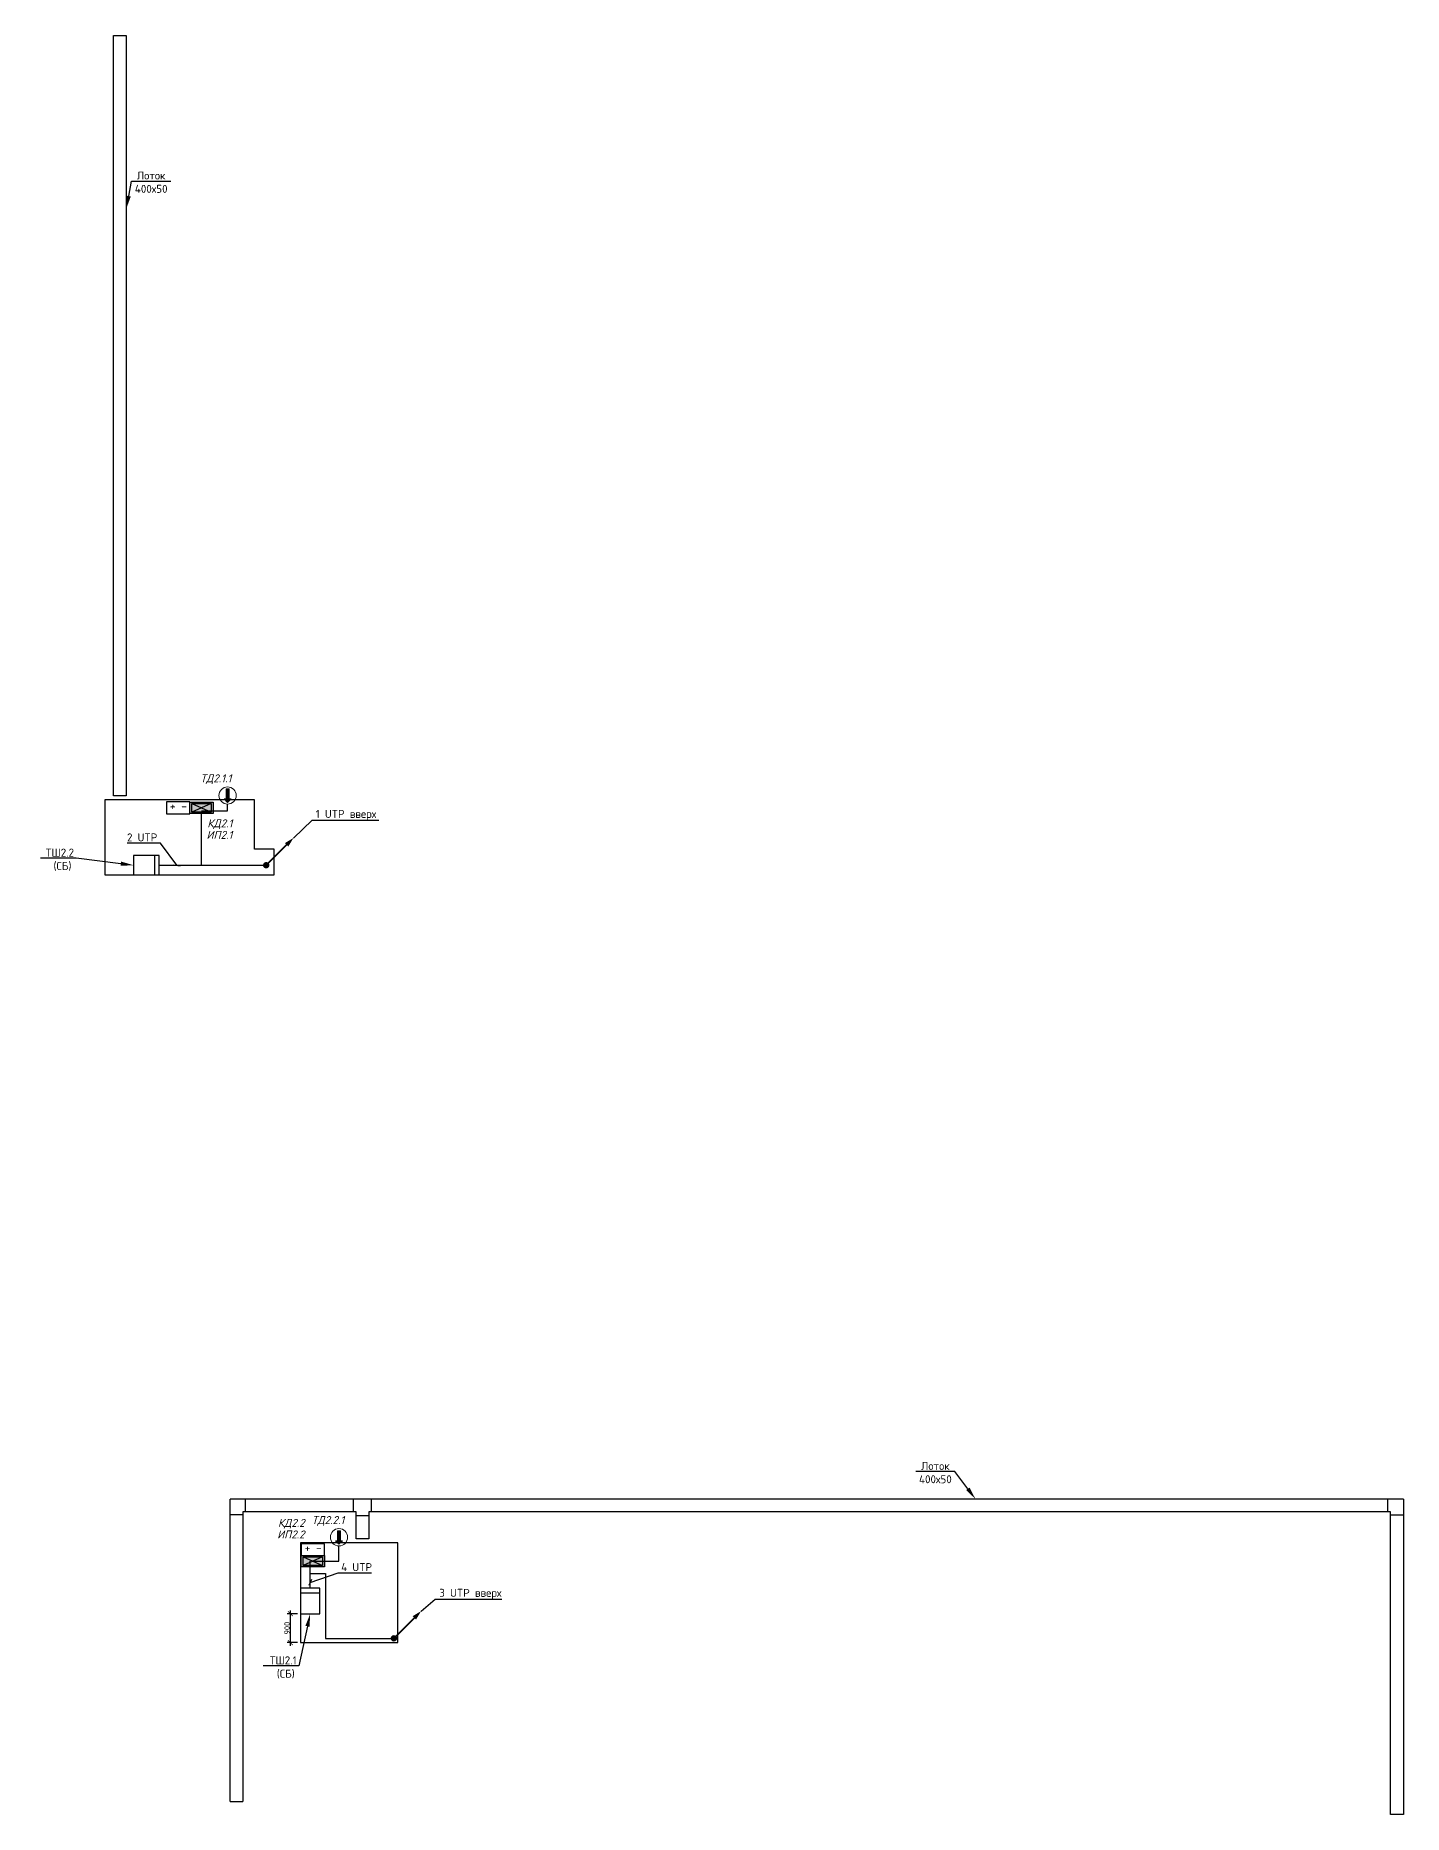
# Model space of a CAD drawing. Header units: millimetres. Extents: x -227263 to 66247, y -328592 to 378394.
# Drawn here: x 9607 to 52332, y 127384 to 182943 of the extents above; entities that cross this region are included whole.
import ezdxf
from ezdxf import colors
from ezdxf.entities.mleader import LeaderData, LeaderLine
from ezdxf.math import Vec2, Vec3

# ---------------------------------------------------------------- set-up
doc = ezdxf.new("R2010")
doc.units = ezdxf.units.MM
doc.header["$LTSCALE"] = 0.5
doc.layers.get('0').update_dxf_attribs({"lineweight": 18})
doc.layers.get('Defpoints').update_dxf_attribs({"color": 4, "lineweight": 140})
doc.layers.add('1', color=7, linetype='Continuous')
for name, color, linetype, lineweight in [('_0', 7, 'Continuous', 18), ('_СКУД', 1, 'Continuous', 30), ('АПС извещ', 1, 'Continuous', 30), ('СС_СКК_Лоток', 170, 'Continuous', 25), ('СС_СКС_Оборудование', 6, 'Continuous', 30), ('СС_СКУД_кабель', 7, 'Continuous', 30), ('СС_СКУД_оборудование', 7, 'Continuous', 25), ('СС_СКУД_текст', 7, 'Continuous', 25)]:
    doc.layers.add(name, color=color, linetype=linetype, lineweight=lineweight)
doc.styles.add('BRAZEN-txt', font='isocpeui.ttf')
doc.styles.add('DEN', font='', dxfattribs={"height": 300})
doc.styles.add('ICOCPEUR', font='')
doc.styles.add('ISOCPEUR', font='isocpeui.ttf', dxfattribs={"height": 2.5})
doc.styles.get('DEN').set_extended_font_data('ISOCPEUR')
doc.styles.get('ICOCPEUR').set_extended_font_data('ISOCPEUR')
doc.dimstyles.new('BRAZEN-Размеры_осевые', dxfattribs={"dimscale": 0, "dimtxt": 350, "dimasz": 150, "dimexe": 100, "dimexo": 100, "dimgap": 70, "dimtad": 1, "dimdec": 0, "dimzin": 0, "dimdsep": 46, "dimtxsty": 'BRAZEN-txt', "dimblk": 'ARCHTICK', "dimcen": 1, "dimdle": 100, "dimadec": 0, "dimazin": 0, "dimtfac": 1, "dimtdec": 0, "dimtofl": 0, "dimtmove": 1, "dimatfit": 3, "dimfxl": 1, "dimtolj": 1, "dimtzin": 0, "dimarcsym": 0})

# ---------------------------------------------------------------- blocks, each defined once
blk = doc.blocks.new('_ArchTick')
at = {"color": 0, "linetype": 'ByBlock', "const_width": 0.15}
blk.add_lwpolyline([(-0.5, -0.5), (0.5, 0.5)], dxfattribs=at)
blk = doc.blocks.new('*D495')
at = {"layer": 'Defpoints', "color": 0, "transparency": 16777216}
for p in [(17885, 133651), (17563, 132751), (17885, 132751)]:
    blk.add_point(p, dxfattribs=at)
at = {"layer": 'СС_СКК_Лоток', "color": 0, "linetype": 'Continuous', "lineweight": -2, "transparency": 16777216}
for p, q in [((17785, 133651), (17463, 133651)), ((17563, 133751), (17563, 132651)), ((17785, 132751), (17463, 132751))]:
    blk.add_line(p, q, dxfattribs=at)
at = {"layer": 'СС_СКК_Лоток', "color": 0, "lineweight": -2, "transparency": 16777216, "xscale": 150, "yscale": 150, "zscale": 150}
for p, rotation in [((17563, 133651), 90), ((17563, 132751), 270)]:
    blk.add_blockref('_ArchTick', p, dxfattribs=dict(at, rotation=rotation))
at = {"layer": 'СС_СКК_Лоток', "color": 0, "lineweight": 0, "transparency": 16777216, "insert": (17463, 133201), "char_height": 250, "width": 731.08, "attachment_point": 5, "rotation": 90, "style": 'ICOCPEUR'}
blk.add_mtext('\\A1;{\\H0.71429x;900}', dxfattribs=at)
blk = doc.blocks.new('*U472')
blk.add_hatch(color=256).paths.add_polyline_path([(-0.71, -0.71, 1), (0.71, 0.71, 1)])
at = {"const_width": 0.5}
blk.add_lwpolyline([(0.5, 0.5), (6.38, 6.38)], dxfattribs=at)
blk.add_lwpolyline([(8.5, 8.5, 0, 1.5, 0), (6.38, 6.38, 2, 2, 0)], format="xyseb")
blk = doc.blocks.new('точка доступа')
at = {"lineweight": 20}
h = blk.add_hatch(color=0, dxfattribs=at)
h.dxf.hatch_style = 1
h.paths.add_polyline_path([(-64, 154), (-64, -293), (64, -293), (64, 154), (154, 154), (0, 310), (-154, 154)])
at = {"color": 0, "lineweight": 20}
for p, q in [((-154, 154), (0, 310)), ((-64, 154), (-154, 154)), ((-64, -293), (-64, 154)), ((154, 154), (0, 310)), ((64, -293), (64, 154)), ((64, 154), (154, 154)), ((-64, -293), (64, -293))]:
    blk.add_line(p, q, dxfattribs=at)
blk.add_circle((0, 0), 385, dxfattribs=at)
blk = doc.blocks.new('глб87')
at = {"layer": 'АПС извещ', "color": 1, "ltscale": 100}
blk.add_lwpolyline([(188096, -212870), (187290, -212870), (187290, -213279), (188096, -213279)], close=True, dxfattribs=at)
at = {"layer": '1', "color": 7, "style": 'DEN'}
blk.add_text('+ -', height=300, dxfattribs=at).set_placement((187401, -213161))
blk = doc.blocks.new('A$C2DBE3CD9')
at = {"layer": '_0', "true_color": 0xffffff}
h = blk.add_hatch(color=7, dxfattribs=at)
h.dxf.hatch_style = 1
h.paths.add_polyline_path([(0, 542), (355, 542), (355, 0), (0, 0)])
at = {"layer": '_СКУД', "color": 5, "lineweight": 30, "ltscale": 200}
for points in [[(0, 542), (355, 542), (355, 0), (0, 0)], [(45, 496), (310, 496), (310, 45), (45, 45)]]:
    blk.add_lwpolyline(points, close=True, dxfattribs=at)
for points in [[(45, 496), (310, 45)], [(45, 45), (310, 496)]]:
    blk.add_lwpolyline(points, dxfattribs=at)
blk = doc.blocks.new('_Oblique')
at = {"color": 0, "linetype": 'ByBlock', "lineweight": -2}
blk.add_line((-0.5, -0.5), (0.5, 0.5), dxfattribs=at)
blk = doc.blocks.new('_None')

msp = doc.modelspace()

# ---------------------------------------------------------------- linework, layer by layer
at = {"layer": 'СС_СКК_Лоток'}
for p, q in [((12040, 159195), (12040, 182943)), ((12040, 182943), (12440, 182943)), ((12440, 182943), (12441, 159195)), ((12441, 159195), (12040, 159195)), ((15682.3, 127788.2), (15682.3, 137232.9)), ((52332, 137232.9), (15682.3, 137232.9)), ((16164.1, 136832.9), (16164.1, 137232.9)), ((19538.6, 136832.9), (19538.6, 137232.9)), ((20098, 136832.9), (20098, 137232.9)), ((51848, 136832.9), (51848, 137232.9)), ((52332, 137232.9), (52332, 127384)), ((16082.3, 136737.8), (15682.3, 136737.8)), ((19620.9, 136832.9), (16082.3, 136832.9)), ((16082.3, 136832.9), (16082.3, 127788.2)), ((19620.9, 135990), (19620.9, 136832.9)), ((19620.9, 136723.6), (20020.9, 136723.6)), ((24528.9, 136832.9), (20020.9, 136832.9)), ((20020.9, 136832.9), (20020.9, 135990)), ((51932, 136832.9), (24528.9, 136832.9)), ((51932, 127384), (51932, 136832.9)), ((51932, 136738), (52332, 136738)), ((20020.9, 135990), (19620.9, 135990)), ((15682.3, 127788.2), (16082.3, 127788.2)), ((52332, 127384), (51932, 127384))]:
    msp.add_line(p, q, dxfattribs=at)
at = {"layer": 'СС_СКК_Лоток', "color": 7}
for points in [[(11769.9, 159075), (11769.9, 156730), (17060, 156730), (17060, 157530), (16440.5, 157530), (16440.5, 159075.1), (11769.9, 159075)], [(17884.9, 135870), (17884.9, 132751.1), (20920, 132751.1), (20920, 135870), (17884.9, 135870)]]:
    msp.add_lwpolyline(points, dxfattribs=at)
at = {"layer": 'СС_СКС_Оборудование', "color": 7}
for p, q in [((13324.1, 157330), (13324.1, 156730)), ((17884.9, 134305.3), (18484.9, 134305.3))]:
    msp.add_line(p, q, dxfattribs=at)
for points in [[(13469.9, 157330), (12669.9, 157330), (12669.9, 156730), (13469.9, 156730)], [(17884.9, 134451.1), (17884.9, 133651.1), (18484.9, 133651.1), (18484.9, 134451.1)]]:
    msp.add_lwpolyline(points, close=True, dxfattribs=at)
at = {"layer": 'СС_СКУД_кабель', "color": 84}
for points in [[(14791.1, 158731), (15604.7, 158731), (15604.7, 158938.4)], [(18270.3, 135292.7), (19083.9, 135292.7), (19083.9, 135771.3)]]:
    msp.add_lwpolyline(points, dxfattribs=at)
at = {"layer": 'СС_СКУД_кабель', "color": 6}
for points in [[(13469.9, 157030), (14791.1, 157030), (14791.1, 158646.8)], [(13469.9, 157030), (16810.2, 157030)], [(18184.9, 134451.1), (18184.9, 135292.7)], [(18184.9, 134451.1), (18184.9, 134909.2), (18666.1, 134909.2), (18666.1, 132883.8), (20798.9, 132883.8)], [(18184.9, 134451.1), (18184.9, 134909.2), (18666.1, 134909.2), (18666.1, 132883.8), (20798.9, 132883.8)], [(18184.9, 134451.1), (18184.9, 134909.2), (18666.1, 134909.2), (18666.1, 132883.8), (20798.9, 132883.8)]]:
    msp.add_lwpolyline(points, dxfattribs=at)

# ---------------------------------------------------------------- block references
at = {"layer": 'СС_СКК_Лоток', "color": 7, "xscale": 100, "yscale": 100, "zscale": 100}
for p in [(16810.2, 157030), (20798.9, 132883.8)]:
    msp.add_blockref('*U472', p, dxfattribs=at)
at = {"layer": 'СС_СКУД_оборудование', "color": 5, "xscale": 0.7, "yscale": 0.7, "zscale": 0.7, "rotation": 180}
for p in [(15604.7, 159208.1), (19083.9, 136041)]:
    msp.add_blockref('точка доступа', p, dxfattribs=at)
at = {"layer": 'СС_СКУД_оборудование', "xscale": 0.9025304142727476, "yscale": 0.9025304142727476, "zscale": 0.9025304142727476}
for p in [(-155337.1, 351130.4), (-151128.4, 327960.9)]:
    msp.add_blockref('глб87', p, dxfattribs=at)
at = {"layer": 'СС_СКУД_оборудование', "linetype": 'ByBlock', "lineweight": 30, "yscale": 1.35, "zscale": 1.3, "rotation": 270}
for p in [(14425.6, 159002.2), (17904.7, 135470.4)]:
    msp.add_blockref('A$C2DBE3CD9', p, dxfattribs=at)

# ---------------------------------------------------------------- texts
at = {"layer": 'СС_СКУД_текст', "style": 'ISOCPEUR'}
for s, p in [('ТД2.1.1', (14755.1, 159619.2)), ('ТД2.2.1', (18234.3, 136452.1))]:
    msp.add_text(s, height=250, dxfattribs=at).set_placement(p)
at = {"layer": 'СС_СКУД_текст', "color": 7, "lineweight": 20, "style": 'ISOCPEUR'}
for s, p in [('КД2.1', (14971.8, 158214.4)), ('ИП2.1', (14946.2, 157852.8)), ('ИП2.2', (17153.9, 136003.7)), ('КД2.2', (17179.5, 136365.2))]:
    msp.add_text(s, height=250, dxfattribs=at).set_placement(p)

# ---------------------------------------------------------------- dimensions: what is measured, and where the dimension line sits
at = {"layer": 'СС_СКК_Лоток', "color": 7, "lineweight": 0}
dim = msp.add_linear_dim(base=(17562.5, 132751.1), p1=(17884.9, 133651.1), p2=(17884.9, 132751.1), angle=270, text='{\\H0.71429x;<>}', dimstyle='BRAZEN-Размеры_осевые', override={"dimscale": 1, "dimtxt": 250, "dimgap": 10, "dimtxsty": 'ICOCPEUR'}, dxfattribs=at)
dim.commit()
dim.dimension.update_dxf_attribs({"geometry": '*D495', "text_midpoint": (17463.2, 133201.1)})

# ---------------------------------------------------------------- leaders
ml = msp.add_multileader_mtext('Standard', dxfattribs=at)
ml.set_content('Лоток\\P400х50', color=7, style='ICOCPEUR')
ml.set_leader_properties()
ml.build(insert=Vec2(0, 0))
ml.multileader.update_dxf_attribs({"text_left_attachment_type": 6, "text_right_attachment_type": 6, "dogleg_length": 100, "arrow_head_size": 400})
ctx = ml.context
ctx.base_point, ctx.char_height, ctx.arrow_head_size, ctx.landing_gap_size, ctx.plane_origin = Vec3(12706, 178398), 250, 400, 0, Vec3(18293.1, 176435.8)
ctx.left_attachment, ctx.right_attachment, ctx.text_align_type = 6, 6, 1
notes = []
notes.append((ctx, [(1, (1, 1, 0), (12606, 178398), (1, 0), 100, [(0, [(12440.2, 177536.4)], 0, [])])]))
ctx.mtext.insert, ctx.mtext.width, ctx.mtext.alignment, ctx.mtext.flow_direction = Vec3(13218.5, 178698), 2467.274, 2, 5
ml = msp.add_multileader_mtext('Standard', dxfattribs=at)
ml.set_content('1 UTP вверх', color=7, style='ICOCPEUR')
ml.set_leader_properties()
ml.set_arrow_properties(name='NONE')
ml.build(insert=Vec2(0, 0))
ml.multileader.update_dxf_attribs({"text_left_attachment_type": 6, "text_right_attachment_type": 6, "dogleg_length": 100, "arrow_head_size": 400})
ctx = ml.context
ctx.base_point, ctx.char_height, ctx.arrow_head_size, ctx.landing_gap_size, ctx.plane_origin = Vec3(18349.1, 158432.8), 250, 400, 0, Vec3(25083.1, 157823.4)
ctx.left_attachment, ctx.right_attachment, ctx.text_align_type = 6, 6, 1
notes.append((ctx, [(1, (1, 1, 0), (18249.1, 158432.8), (1, 0), 100, [(0, [(17660.2, 157880)], 0, [])])]))
ctx.mtext.insert, ctx.mtext.width, ctx.mtext.alignment, ctx.mtext.flow_direction = Vec3(19303.1, 158757.8), 1991.197, 2, 5
ml = msp.add_multileader_mtext('Standard', dxfattribs=at)
ml.set_content('2 UTP', color=7, style='ICOCPEUR')
ml.set_leader_properties()
ml.set_arrow_properties(name='OBLIQUE')
ml.build(insert=Vec2(0, 0))
ml.multileader.update_dxf_attribs({"text_left_attachment_type": 6, "text_right_attachment_type": 6, "dogleg_length": 100, "arrow_head_size": 150})
ctx = ml.context
ctx.base_point, ctx.char_height, ctx.arrow_head_size, ctx.landing_gap_size, ctx.plane_origin = Vec3(12461.1, 157724.4), 250, 150, 0, Vec3(19571.2, 158908.9)
ctx.left_attachment, ctx.right_attachment, ctx.text_align_type = 6, 6, 1
notes.append((ctx, [(0, (1, 1, 0), (13511.7, 157724.4), (-1, 0), 100, [(0, [(14020.2, 157030)], 0, [])])]))
ctx.mtext.insert, ctx.mtext.width, ctx.mtext.alignment, ctx.mtext.flow_direction = Vec3(12936.4, 158024.4), 1991.197, 2, 5
ml = msp.add_multileader_mtext('Standard', dxfattribs=at)
ml.set_content('ТШ2.2\\P (СБ)', color=7, style='ICOCPEUR')
ml.set_leader_properties()
ml.build(insert=Vec2(0, 0))
ml.multileader.update_dxf_attribs({"text_left_attachment_type": 6, "text_right_attachment_type": 6, "dogleg_length": 100, "arrow_head_size": 400})
ctx = ml.context
ctx.base_point, ctx.char_height, ctx.arrow_head_size, ctx.landing_gap_size, ctx.plane_origin = Vec3(9955, 157249), 250, 400, 0, Vec3(17726, 154908.5)
ctx.left_attachment, ctx.right_attachment, ctx.text_align_type = 6, 6, 1
notes.append((ctx, [(0, (1, 1, 0), (10880, 157249), (-1, 0), 100, [(0, [(12669.9, 157030)], 0, [])])]))
ctx.mtext.insert, ctx.mtext.width, ctx.mtext.alignment, ctx.mtext.flow_direction = Vec3(10367.5, 157549), 1520.837, 2, 5
ml = msp.add_multileader_mtext('Standard', dxfattribs=at)
ml.set_content('Лоток\\P400х50', color=7, style='ICOCPEUR')
ml.set_leader_properties()
ml.build(insert=Vec2(0, 0))
ml.multileader.update_dxf_attribs({"text_left_attachment_type": 6, "text_right_attachment_type": 6, "dogleg_length": 100, "arrow_head_size": 400})
ctx = ml.context
ctx.base_point, ctx.char_height, ctx.arrow_head_size, ctx.landing_gap_size, ctx.plane_origin = Vec3(37200.3, 138094.4), 250, 400, 0, Vec3(42787.4, 136132.2)
ctx.left_attachment, ctx.right_attachment, ctx.text_align_type = 6, 6, 1
notes.append((ctx, [(0, (1, 1, 0), (38325.3, 138094.4), (-1, 0), 100, [(0, [(38966.1, 137232.9)], 0, [])])]))
ctx.mtext.insert, ctx.mtext.width, ctx.mtext.alignment, ctx.mtext.flow_direction = Vec3(37712.8, 138394.4), 2467.274, 2, 5
ml = msp.add_multileader_mtext('Standard', dxfattribs=at)
ml.set_content('4 UTP', color=7, style='ICOCPEUR')
ml.set_leader_properties()
ml.set_arrow_properties(name='OBLIQUE')
ml.build(insert=Vec2(0, 0))
ml.multileader.update_dxf_attribs({"text_left_attachment_type": 6, "text_right_attachment_type": 6, "dogleg_length": 100, "arrow_head_size": 150})
ctx = ml.context
ctx.base_point, ctx.char_height, ctx.arrow_head_size, ctx.landing_gap_size, ctx.plane_origin = Vec3(19154.2, 134933.3), 250, 150, 0, Vec3(25656.7, 135059.9)
ctx.left_attachment, ctx.right_attachment, ctx.text_align_type = 6, 6, 1
notes.append((ctx, [(1, (1, 1, 0), (19054.2, 134933.3), (1, 0), 100, [(0, [(18184.9, 134624.9)], 0, [])])]))
ctx.mtext.insert, ctx.mtext.width, ctx.mtext.alignment, ctx.mtext.flow_direction = Vec3(19635.6, 135233.3), 1991.197, 2, 5
ml = msp.add_multileader_mtext('Standard', dxfattribs=at)
ml.set_content('3 UTP вверх', color=7, style='ICOCPEUR')
ml.set_leader_properties()
ml.set_arrow_properties(name='NONE')
ml.build(insert=Vec2(0, 0))
ml.multileader.update_dxf_attribs({"text_left_attachment_type": 6, "text_right_attachment_type": 6, "dogleg_length": 100, "arrow_head_size": 400})
ctx = ml.context
ctx.base_point, ctx.char_height, ctx.arrow_head_size, ctx.landing_gap_size, ctx.plane_origin = Vec3(22183.4, 134104.7), 250, 400, 0, Vec3(29071.8, 133677.2)
ctx.left_attachment, ctx.right_attachment, ctx.text_align_type = 6, 6, 1
notes.append((ctx, [(1, (1, 1, 0), (22083.4, 134104.7), (1, 0), 100, [(0, [(21648.9, 133733.8)], 0, [])])]))
ctx.mtext.insert, ctx.mtext.width, ctx.mtext.defined_height, ctx.mtext.alignment, ctx.mtext.flow_direction = Vec3(23186.5, 134429.7), 2519.382, 810.9, 2, 5
ml = msp.add_multileader_mtext('Standard', dxfattribs=at)
ml.set_content('ТШ2.1\\P (СБ)', color=7, style='ICOCPEUR')
ml.set_leader_properties()
ml.build(insert=Vec2(0, 0))
ml.multileader.update_dxf_attribs({"text_left_attachment_type": 6, "text_right_attachment_type": 6, "dogleg_length": 100, "arrow_head_size": 400})
ctx = ml.context
ctx.base_point, ctx.char_height, ctx.arrow_head_size, ctx.landing_gap_size, ctx.plane_origin = Vec3(16954.5, 132021.3), 250, 400, 0, Vec3(24675.5, 129680.8)
ctx.left_attachment, ctx.right_attachment, ctx.text_align_type = 6, 6, 1
notes.append((ctx, [(0, (1, 1, 0), (17829.5, 132021.3), (-1, 0), 100, [(0, [(18184.9, 133651.1)], 0, [])])]))
ctx.mtext.insert, ctx.mtext.width, ctx.mtext.alignment, ctx.mtext.flow_direction = Vec3(17342, 132321.3), 1520.837, 2, 5
for ctx, leaders in notes:
    for number, flags, end, landing, length, lines in leaders:
        leader = LeaderData()
        leader.index, (leader.has_last_leader_line, leader.has_dogleg_vector, leader.attachment_direction) = number, flags
        leader.last_leader_point, leader.dogleg_vector, leader.dogleg_length = Vec3(end), Vec3(landing), length
        for number, points, colour, breaks in lines:
            line = LeaderLine()
            line.index, line.vertices, line.color, line.breaks = number, Vec3.list(points), colors.encode_raw_color(colour), breaks
            leader.lines.append(line)
        ctx.leaders.append(leader)

doc.saveas('drawing.dxf')
